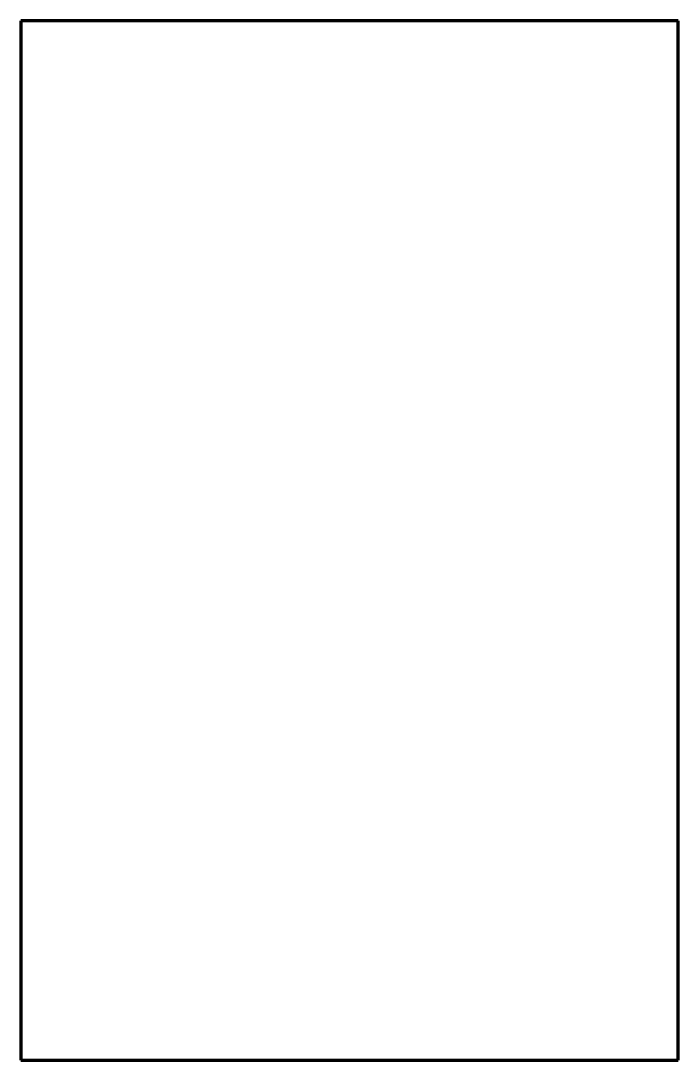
# Model space of a CAD drawing. Extents: x 0 to 24, y 0 to 38.
import ezdxf

# ---------------------------------------------------------------- set-up
doc = ezdxf.new("R2010")
doc.units = 0
doc.layers.add('Outer_Loop', color=7, linetype='Continuous')

msp = doc.modelspace()

# ---------------------------------------------------------------- linework, layer by layer
at = {"layer": 'Outer_Loop', "color": 3, "linetype": 'Continuous', "lineweight": 211}
for p, q in [((24, 37.974), (0, 37.974)), ((0, 37.974), (0, 0)), ((24, 0), (24, 37.974)), ((0, 0), (24, 0))]:
    msp.add_line(p, q, dxfattribs=at)

doc.saveas('drawing.dxf')
